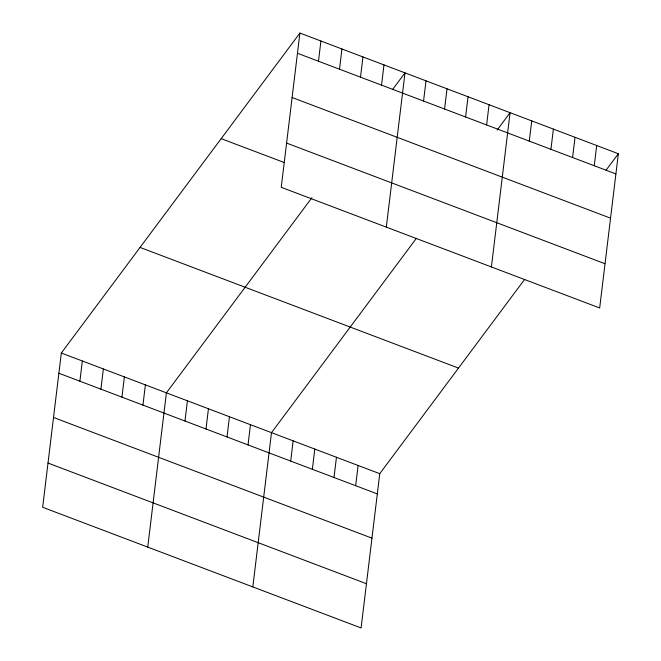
<?xml version="1.0" encoding="UTF-8"?>
<svg xmlns="http://www.w3.org/2000/svg" width="661" height="661" viewBox="0 0 661 661"><rect width="100%" height="100%" fill="white"/><g stroke="black" fill="none" stroke-linecap="round" stroke-linejoin="round"><path stroke-width="0.99" d="M299.904 33.05L281.239 187.319L599.676 307.976L618.349 153.716L299.904 33.05L61.324 353.024L42.651 507.284L361.096 627.95L379.761 473.681L524.702 279.297M79.89 381.207L82.336 360.989M100.91 389.172L103.356 368.954M121.93 397.137L124.375 376.91M142.941 405.102L145.387 384.876M147.742 547.11L166.407 392.841L311.942 197.656M184.981 421.024L187.427 400.806M205.992 428.989L208.438 408.771M227.012 436.954L229.458 416.736M248.032 444.919L250.478 424.692M252.824 586.927L271.489 432.658L416.43 238.274M318.478 61.233L320.924 41.015M290.7 461.089L293.145 440.862M339.49 69.198L341.944 48.98M312.356 469.293L314.801 449.067M360.509 77.163L362.955 56.945M334.003 477.498L336.457 457.272M381.529 85.129L383.975 64.902M386.321 227.136L404.995 72.867L392.692 89.367M355.659 485.703L358.105 465.476M423.561 101.05L426.006 80.832M444.58 109.015L447.026 88.797M465.592 116.98L468.046 96.762M486.612 124.946L489.057 104.727M491.412 266.953L510.077 112.684L497.163 130.01M529.279 141.115L531.733 120.889M550.935 149.32L553.381 129.093M572.591 157.525L575.037 137.298M594.247 165.729L596.693 145.511M606.046 170.208L618.349 153.716M297.458 53.268L615.895 173.934M292.104 97.506L610.549 218.171M286.593 143.082L605.03 263.739M221.171 138.645L284.222 162.532M140.058 247.429L458.494 368.094M61.324 353.024L379.761 473.681M58.879 373.242L377.315 493.907M53.524 417.479L371.961 538.145M48.005 463.055L366.45 583.713"/></g></svg>
